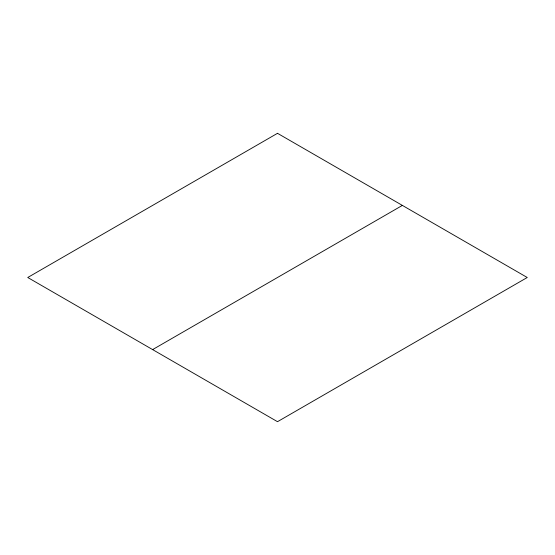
<?xml version="1.0" encoding="UTF-8"?>
<svg xmlns="http://www.w3.org/2000/svg" width="555" height="555" viewBox="0 0 555 555"><rect width="100%" height="100%" fill="white"/><g stroke="black" fill="none" stroke-linecap="round" stroke-linejoin="round"><path stroke-width="0.83" d="M152.625 349.594L402.375 205.405M277.5 133.311L27.75 277.5L277.5 421.689L527.25 277.5L277.5 133.311"/></g></svg>
